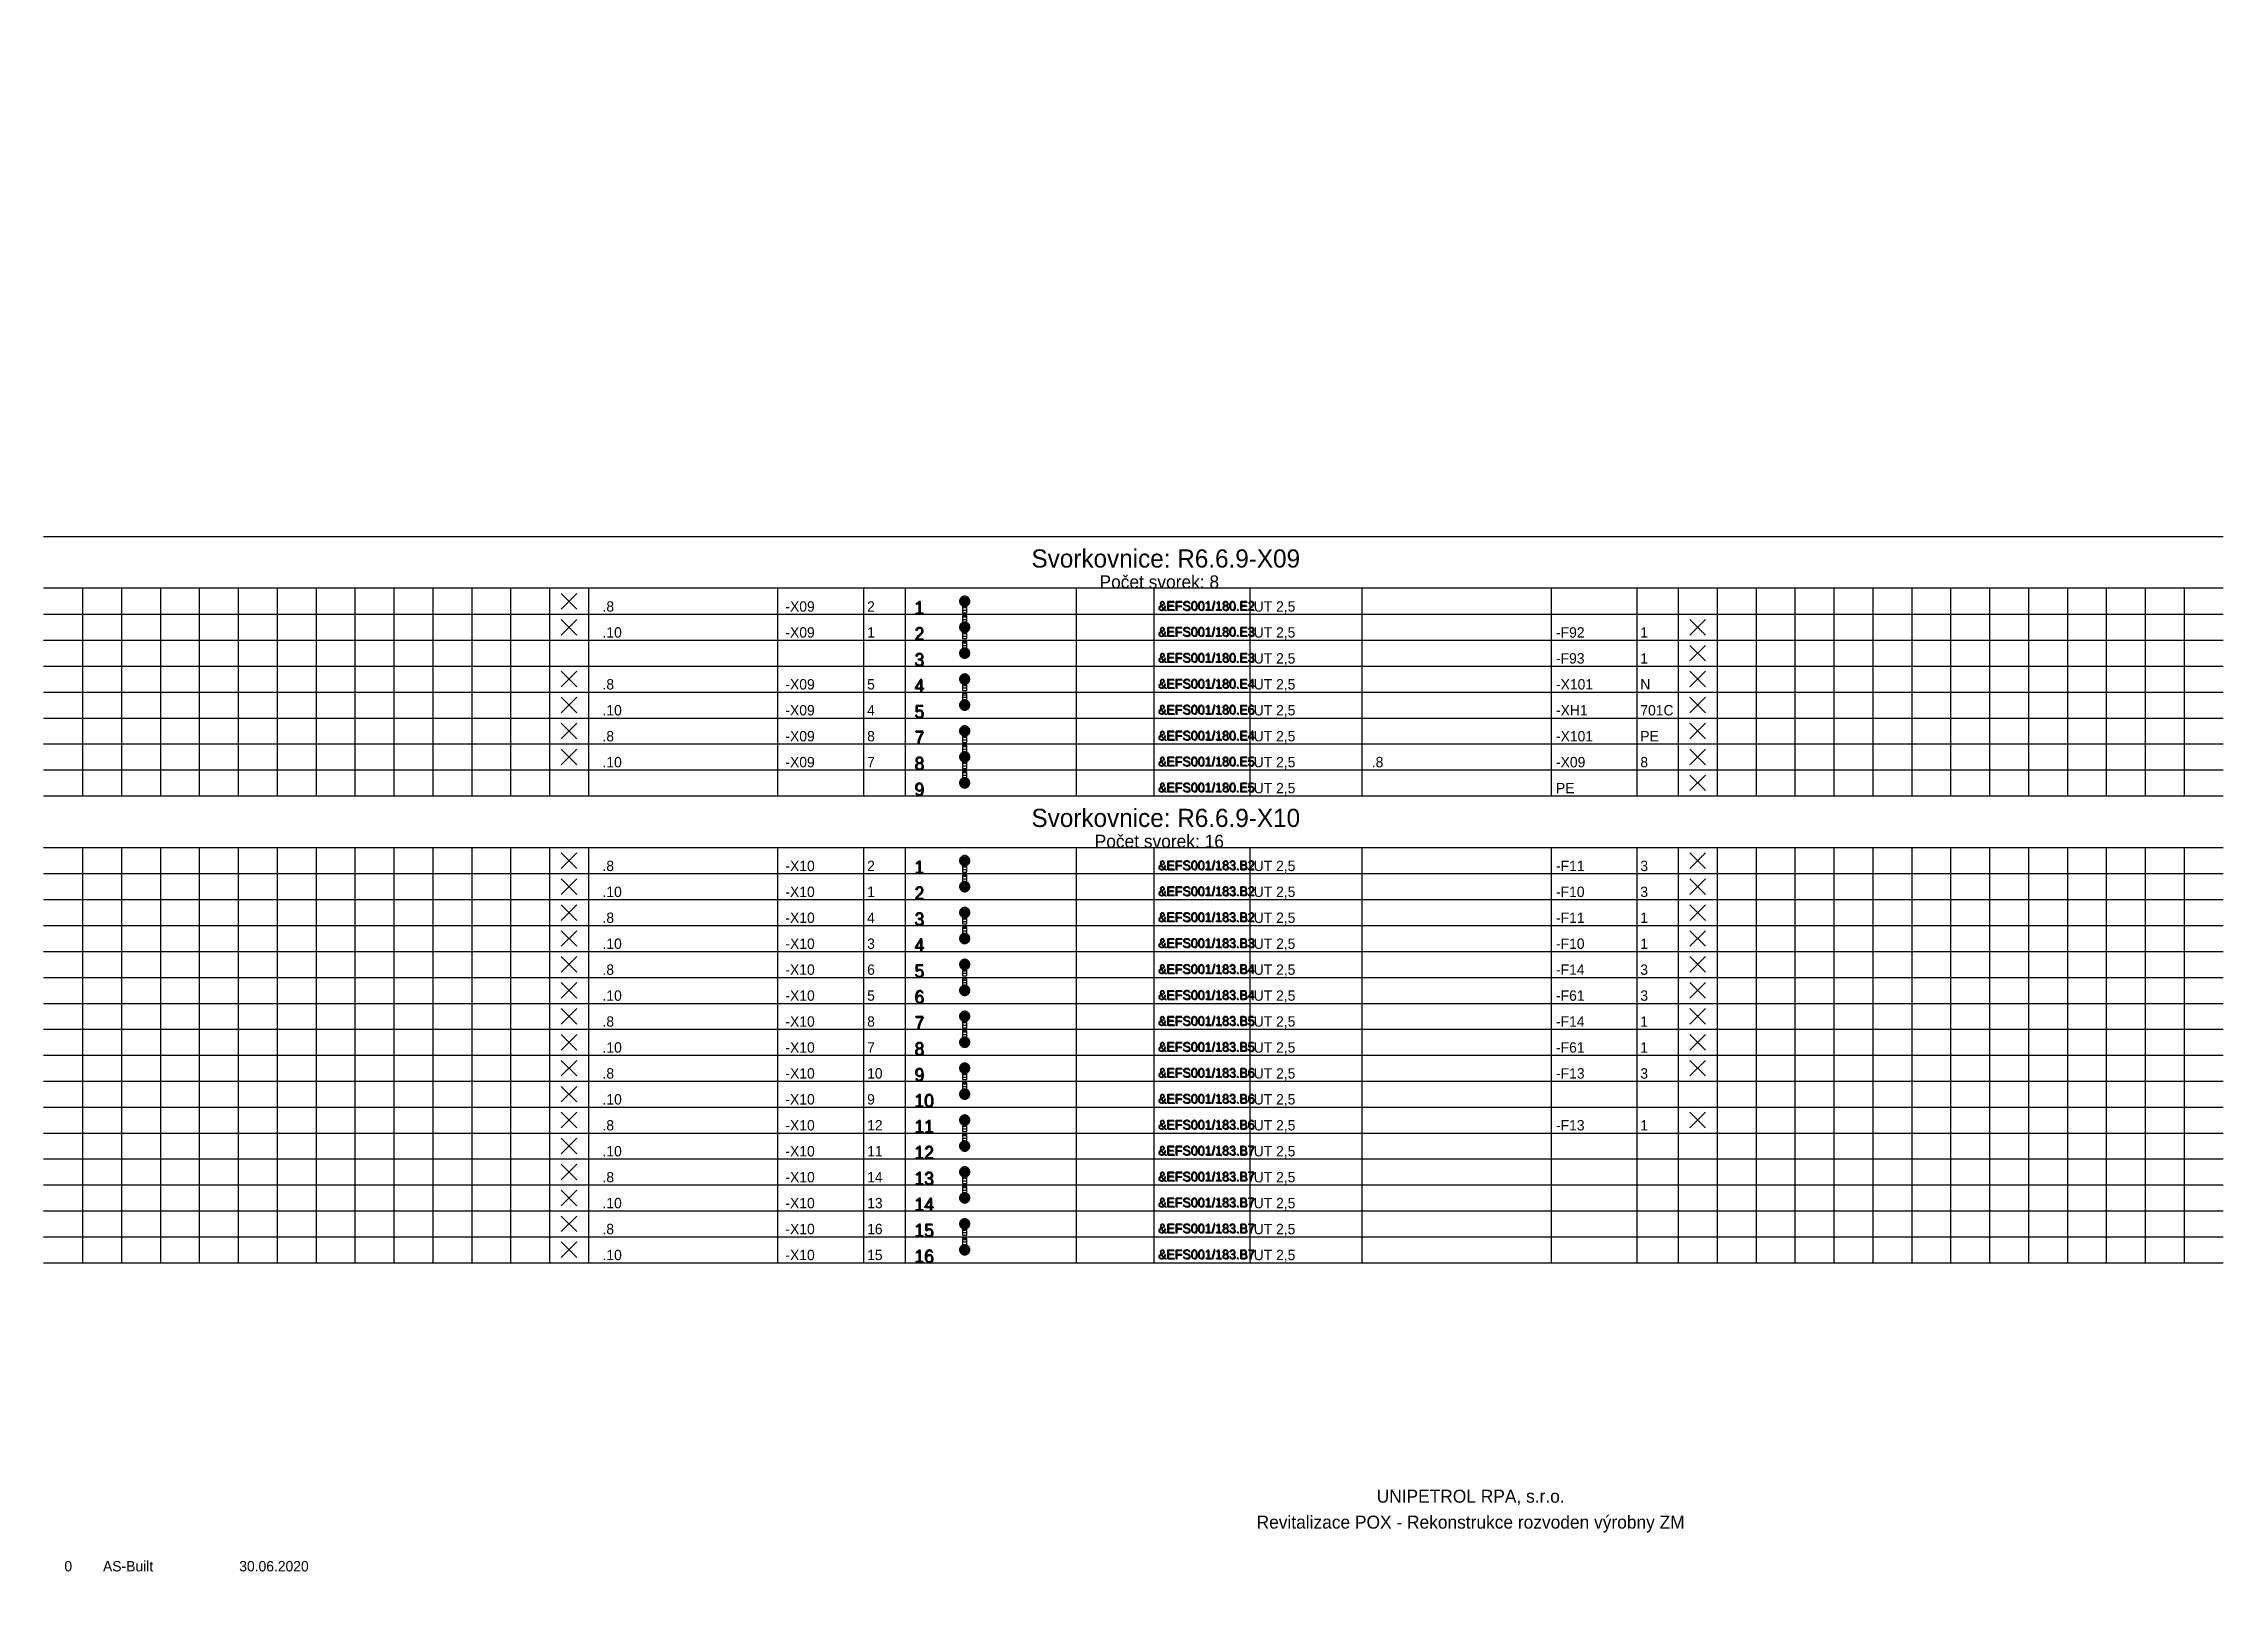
# Model space of a CAD drawing. Extents: x 0 to 420, y -1 to 300.
import ezdxf
from ezdxf.enums import TextEntityAlignment as Align

# ---------------------------------------------------------------- set-up
doc = ezdxf.new("R2010")
doc.units = 0
doc.header["$MEASUREMENT"] = 0
doc.linetypes.add('LTY1', pattern=[0])
for name, color, linetype in [('PEN1', 7, 'LTY1'), ('PEN2', 7, 'LTY1'), ('PEN4', 7, 'LTY1'), ('PEN5', 7, 'LTY1'), ('SYMBOL', 7, 'LTY1')]:
    doc.layers.add(name, color=color, linetype=linetype)
doc.styles.add('NORMSCHRIFT', font='normwin')

# ---------------------------------------------------------------- blocks, each defined once
blk = doc.blocks.new('_SS-BLOK-S')
at = {"layer": 'PEN5', "linetype": 'LTY1'}
for p, q in [((0, -5), (420, -5)), ((420, -15), (0, -15))]:
    blk.add_line(p, q, dxfattribs=at)
at = {"layer": 'PEN1', "style": 'NORMSCHRIFT', "flags": 8}
for tag in ['CODE_1', 'CODE_2', 'CODE_3', 'CODE_4']:
    blk.add_attdef(tag, text='', height=3.5, dxfattribs=at).set_placement((216.25, -11), align=Align.CENTER)
at = {"layer": 'PEN2', "style": 'NORMSCHRIFT', "flags": 8}
blk.add_attdef('CODE_307', text='', height=2.5, dxfattribs=at).set_placement((215, -15), align=Align.CENTER)
at = {"layer": 'PEN4', "style": 'NORMSCHRIFT', "flags": 9}
for tag in ['CODE_558', 'CODE_91']:
    blk.add_attdef(tag, (0, 0), '', height=3.5, dxfattribs=at)
blk = doc.blocks.new('_SS-VETA-S')
at = {"layer": 'PEN1', "linetype": 'LTY1'}
for p, q in [((7.5, 5), (7.5, 0)), ((15, 5), (15, 0)), ((22.5, 5), (22.5, 0)), ((30, 5), (30, 0)), ((37.5, 5), (37.5, 0)), ((45, 5), (45, 0)), ((52.5, 5), (52.5, 0)), ((60, 5), (60, 0)), ((67.5, 5), (67.5, 0)), ((75, 5), (75, 0)), ((82.5, 5), (82.5, 0)), ((90, 5), (90, 0)), ((97.5, 5), (97.5, 0)), ((141.5, 0), (141.5, 5)), ((158, 5), (158, 0)), ((199, 5), (199, 0)), ((214, 0), (214, 5)), ((232.5, 0), (232.5, 5)), ((290.5, 5), (290.5, 0)), ((307, 5), (307, 0)), ((322.5, 5), (322.5, 0)), ((330, 5), (330, 0)), ((337.5, 5), (337.5, 0)), ((345, 5), (345, 0)), ((352.5, 5), (352.5, 0)), ((360, 5), (360, 0)), ((367.5, 5), (367.5, 0)), ((375, 5), (375, 0)), ((382.5, 5), (382.5, 0)), ((390, 5), (390, 0)), ((390, 5), (390, 0)), ((397.5, 5), (397.5, 0)), ((405, 5), (405, 0)), ((412.5, 5), (412.5, 0)), ((0, 0), (420, 0))]:
    blk.add_line(p, q, dxfattribs=at)
at = {"layer": 'PEN5', "linetype": 'LTY1'}
for p, q in [((105, 5), (105, 0)), ((166, 5), (166, 0)), ((254, 5), (254, 0)), ((315, 5), (315, 0))]:
    blk.add_line(p, q, dxfattribs=at)
at = {"layer": 'PEN2', "style": 'NORMSCHRIFT', "flags": 8}
blk.add_attdef('CODE_21', (167.95, -0.1), '', height=2.5, dxfattribs=at)
at = {"layer": 'PEN4', "style": 'NORMSCHRIFT'}
for tag, p, height, flags in [('CODE_63', (0, 0), 3.5, 9), ('CODE_91', (0, 0), 3.5, 9), ('CODE_781', (0, 0), 3.5, 9), ('CODE_782', (0, 0), 3.5, 9), ('CODE_10003', (107.7, 0.5), 2, 8), ('CODE_10001', (107.7, 0.5), 2, 8), ('CODE_10002', (107.7, 0.5), 2, 8), ('CODE_10004', (142.95, 0.5), 2, 8), ('CODE_10021', (158.7, 0.5), 2, 8), ('CODE_41', (233.2, 0.5), 2, 8), ('CODE_11003', (255.95, 0.5), 2, 8), ('CODE_11001', (255.95, 0.5), 2, 8), ('CODE_11002', (255.95, 0.5), 2, 8), ('CODE_11004', (291.45, 0.5), 2, 8), ('CODE_11021', (307.7, 0.5), 2, 8)]:
    blk.add_attdef(tag, p, '', height=height, dxfattribs=dict(at, flags=flags))
at = {"layer": 'PEN4', "style": 'NORMSCHRIFT', "flags": 8}
blk.add_attdef('CODE_45', text='', height=2, dxfattribs=at).set_placement((198.1, 0.4), align=Align.RIGHT)
blk.add_attdef('CODE_10', text='', height=1.8, dxfattribs=at).set_placement((224.2, 0.6), align=Align.CENTER)
blk = doc.blocks.new('_SS-MUST3-S')
at = {"layer": 'PEN1', "linetype": 'LTY1'}
for p, q in [((-0.975, 0.075), (-1, 0)), ((-1, 0), (-0.975, -0.075)), ((-1, 0), (1, 0)), ((-0.95, 0.25), (-0.975, 0.15)), ((-0.975, 0.15), (-0.975, 0.075)), ((-0.925, 0.325), (-0.95, 0.25)), ((-0.95, 0.25), (0.95, 0.25)), ((-0.9, 0.4), (-0.925, 0.325)), ((-0.85, 0.5), (-0.9, 0.4)), ((-0.8, 0.55), (-0.85, 0.5)), ((-0.85, 0.5), (0.85, 0.5)), ((-0.75, 0.625), (-0.8, 0.55)), ((-0.7, 0.7), (-0.75, 0.625)), ((-0.625, 0.75), (-0.7, 0.7)), ((-0.55, 0.8), (-0.625, 0.75)), ((-0.625, 0.75), (0.625, 0.75)), ((-0.5, 0.85), (-0.55, 0.8)), ((-0.4, 0.9), (-0.5, 0.85)), ((-0.325, 0.925), (-0.4, 0.9)), ((-0.4, 0), (-0.4, -2.2)), ((0.4, 0), (-0.4, 0)), ((-0.25, 0.95), (-0.325, 0.925)), ((-0.15, 0.975), (-0.25, 0.95)), ((-0.075, 0.975), (-0.15, 0.975)), ((0, 1), (-0.075, 0.975)), ((0.075, 0.975), (0, 1)), ((0.15, 0.975), (0.075, 0.975)), ((0.25, 0.95), (0.15, 0.975)), ((0.325, 0.925), (0.25, 0.95)), ((0.4, 0.9), (0.325, 0.925)), ((0.5, 0.85), (0.4, 0.9)), ((0.4, -2.2), (0.4, 0)), ((0.55, 0.8), (0.5, 0.85)), ((0.625, 0.75), (0.55, 0.8)), ((0.7, 0.7), (0.625, 0.75)), ((0.75, 0.625), (0.7, 0.7)), ((0.8, 0.55), (0.75, 0.625)), ((0.85, 0.5), (0.8, 0.55)), ((0.9, 0.4), (0.85, 0.5)), ((0.925, 0.325), (0.9, 0.4)), ((0.95, 0.25), (0.925, 0.325)), ((0.975, 0.15), (0.95, 0.25)), ((0.975, 0.075), (0.975, 0.15)), ((1, 0), (0.975, 0.075)), ((0.975, -0.075), (1, 0)), ((-0.975, -0.075), (-0.975, -0.15)), ((-0.975, -0.15), (-0.95, -0.25)), ((-0.95, -0.25), (-0.925, -0.325)), ((-0.95, -0.25), (0.95, -0.25)), ((-0.925, -0.325), (-0.9, -0.4)), ((-0.9, -0.4), (-0.85, -0.5)), ((-0.85, -0.5), (-0.8, -0.55)), ((-0.85, -0.5), (0.85, -0.5)), ((-0.8, -0.55), (-0.75, -0.625)), ((-0.75, -0.625), (-0.7, -0.7)), ((-0.7, -0.7), (-0.625, -0.75)), ((-0.625, -0.75), (-0.55, -0.8)), ((-0.625, -0.75), (0.625, -0.75)), ((-0.55, -0.8), (-0.5, -0.85)), ((-0.5, -0.85), (-0.4, -0.9)), ((-0.4, -0.2), (0.4, -0.2)), ((-0.4, -0.7), (0.4, -0.7)), ((-0.4, -0.9), (-0.325, -0.925)), ((-0.4, -1.2), (0.4, -1.2)), ((-0.4, -1.7), (0.4, -1.7)), ((-0.4, -2.2), (0.4, -2.2)), ((-0.4, -2.2), (0.4, -2.2)), ((-0.325, -0.925), (-0.25, -0.95)), ((-0.25, -0.95), (-0.15, -0.975)), ((-0.15, -0.975), (-0.075, -0.975)), ((-0.075, -0.975), (0, -1)), ((0, -1), (0.075, -0.975)), ((0.075, -0.975), (0.15, -0.975)), ((0.15, -0.975), (0.25, -0.95)), ((0.25, -0.95), (0.325, -0.925)), ((0.325, -0.925), (0.4, -0.9)), ((0.4, -0.9), (0.5, -0.85)), ((0.5, -0.85), (0.55, -0.8)), ((0.55, -0.8), (0.625, -0.75)), ((0.625, -0.75), (0.7, -0.7)), ((0.7, -0.7), (0.75, -0.625)), ((0.75, -0.625), (0.8, -0.55)), ((0.8, -0.55), (0.85, -0.5)), ((0.85, -0.5), (0.9, -0.4)), ((0.9, -0.4), (0.925, -0.325)), ((0.925, -0.325), (0.95, -0.25)), ((0.95, -0.25), (0.975, -0.15)), ((0.975, -0.15), (0.975, -0.075))]:
    blk.add_line(p, q, dxfattribs=at)
blk = doc.blocks.new('_SS-MUST1-S')
at = {"layer": 'PEN1', "linetype": 'LTY1'}
for p, q in [((-0.975, 0.075), (-1, 0)), ((-1, 0), (-0.975, -0.075)), ((-1, 0), (1, 0)), ((-0.95, 0.25), (-0.975, 0.15)), ((-0.975, 0.15), (-0.975, 0.075)), ((-0.925, 0.325), (-0.95, 0.25)), ((-0.95, 0.25), (0.95, 0.25)), ((-0.9, 0.4), (-0.925, 0.325)), ((-0.85, 0.5), (-0.9, 0.4)), ((-0.8, 0.55), (-0.85, 0.5)), ((-0.85, 0.5), (0.85, 0.5)), ((-0.75, 0.625), (-0.8, 0.55)), ((-0.7, 0.7), (-0.75, 0.625)), ((-0.625, 0.75), (-0.7, 0.7)), ((-0.55, 0.8), (-0.625, 0.75)), ((-0.625, 0.75), (0.625, 0.75)), ((-0.5, 0.85), (-0.55, 0.8)), ((-0.4, 0.9), (-0.5, 0.85)), ((-0.4, 2.2), (-0.4, 0)), ((0.4, 2.2), (-0.4, 2.2)), ((-0.4, 2), (0.4, 2)), ((-0.4, 1.5), (0.4, 1.5)), ((-0.4, 1), (0.4, 1)), ((-0.325, 0.925), (-0.4, 0.9)), ((-0.4, 0.5), (0.4, 0.5)), ((-0.4, 0), (0.4, 0)), ((-0.4, 0), (0.4, 0)), ((-0.25, 0.95), (-0.325, 0.925)), ((-0.15, 0.975), (-0.25, 0.95)), ((-0.075, 0.975), (-0.15, 0.975)), ((0, 1), (-0.075, 0.975)), ((0.075, 0.975), (0, 1)), ((0.15, 0.975), (0.075, 0.975)), ((0.25, 0.95), (0.15, 0.975)), ((0.325, 0.925), (0.25, 0.95)), ((0.4, 0.9), (0.325, 0.925)), ((0.4, 0), (0.4, 2.2)), ((0.5, 0.85), (0.4, 0.9)), ((0.55, 0.8), (0.5, 0.85)), ((0.625, 0.75), (0.55, 0.8)), ((0.7, 0.7), (0.625, 0.75)), ((0.75, 0.625), (0.7, 0.7)), ((0.8, 0.55), (0.75, 0.625)), ((0.85, 0.5), (0.8, 0.55)), ((0.9, 0.4), (0.85, 0.5)), ((0.925, 0.325), (0.9, 0.4)), ((0.95, 0.25), (0.925, 0.325)), ((0.975, 0.15), (0.95, 0.25)), ((0.975, 0.075), (0.975, 0.15)), ((1, 0), (0.975, 0.075)), ((0.975, -0.075), (1, 0)), ((-0.975, -0.075), (-0.975, -0.15)), ((-0.975, -0.15), (-0.95, -0.25)), ((-0.95, -0.25), (-0.925, -0.325)), ((-0.95, -0.25), (0.95, -0.25)), ((-0.925, -0.325), (-0.9, -0.4)), ((-0.9, -0.4), (-0.85, -0.5)), ((-0.85, -0.5), (-0.8, -0.55)), ((-0.85, -0.5), (0.85, -0.5)), ((-0.8, -0.55), (-0.75, -0.625)), ((-0.75, -0.625), (-0.7, -0.7)), ((-0.7, -0.7), (-0.625, -0.75)), ((-0.625, -0.75), (-0.55, -0.8)), ((-0.625, -0.75), (0.625, -0.75)), ((-0.55, -0.8), (-0.5, -0.85)), ((-0.5, -0.85), (-0.4, -0.9)), ((-0.4, -0.9), (-0.325, -0.925)), ((-0.325, -0.925), (-0.25, -0.95)), ((-0.25, -0.95), (-0.15, -0.975)), ((-0.15, -0.975), (-0.075, -0.975)), ((-0.075, -0.975), (0, -1)), ((0, -1), (0.075, -0.975)), ((0.075, -0.975), (0.15, -0.975)), ((0.15, -0.975), (0.25, -0.95)), ((0.25, -0.95), (0.325, -0.925)), ((0.325, -0.925), (0.4, -0.9)), ((0.4, -0.9), (0.5, -0.85)), ((0.5, -0.85), (0.55, -0.8)), ((0.55, -0.8), (0.625, -0.75)), ((0.625, -0.75), (0.7, -0.7)), ((0.7, -0.7), (0.75, -0.625)), ((0.75, -0.625), (0.8, -0.55)), ((0.8, -0.55), (0.85, -0.5)), ((0.85, -0.5), (0.9, -0.4)), ((0.9, -0.4), (0.925, -0.325)), ((0.925, -0.325), (0.95, -0.25)), ((0.95, -0.25), (0.975, -0.15)), ((0.975, -0.15), (0.975, -0.075))]:
    blk.add_line(p, q, dxfattribs=at)
blk = doc.blocks.new('_SS-NEOZN-S')
at = {"layer": 'PEN2', "linetype": 'LTY1'}
for p, q in [((-4, 1), (-1, 4)), ((-4, 4), (-1, 1))]:
    blk.add_line(p, q, dxfattribs=at)
blk = doc.blocks.new('_9-REV')
at = {"layer": 'PEN4', "style": 'NORMSCHRIFT', "flags": 8}
blk.add_attdef('CODE_12778', text='', height=2, dxfattribs=at).set_placement((-0.25, 0.5), align=Align.CENTER)
at = {"layer": 'PEN4', "style": 'NORMSCHRIFT'}
for tag, p, height, flags in [('CODE_5902', (0, 0), 3.5, 9), ('CODE_12783', (6.45, 0.5), 2, 8), ('CODE_12782', (32.7, 0.5), 2, 8)]:
    blk.add_attdef(tag, p, '', height=height, dxfattribs=dict(at, flags=flags))

msp = doc.modelspace()

# ---------------------------------------------------------------- block references
at = {"layer": 'SYMBOL'}
for name, p in [('_SS-BLOK-S', (0, 210)), ('_SS-NEOZN-S', (103.75, 190)), ('_SS-MUST3-S', (177.5, 192.5)), ('_SS-MUST1-S', (177.5, 187.5)), ('_SS-NEOZN-S', (103.75, 185)), ('_SS-MUST3-S', (177.5, 187.5)), ('_SS-NEOZN-S', (321.25, 185)), ('_SS-MUST1-S', (177.5, 182.5)), ('_SS-NEOZN-S', (321.25, 180)), ('_SS-NEOZN-S', (103.75, 175)), ('_SS-MUST3-S', (177.5, 177.5)), ('_SS-NEOZN-S', (321.25, 175)), ('_SS-NEOZN-S', (103.75, 170)), ('_SS-MUST1-S', (177.5, 172.5)), ('_SS-NEOZN-S', (321.25, 170)), ('_SS-NEOZN-S', (103.75, 165)), ('_SS-MUST3-S', (177.5, 167.5)), ('_SS-NEOZN-S', (321.25, 165)), ('_SS-NEOZN-S', (103.75, 160)), ('_SS-MUST1-S', (177.5, 162.5)), ('_SS-NEOZN-S', (321.25, 160)), ('_SS-MUST3-S', (177.5, 162.5)), ('_SS-MUST1-S', (177.5, 157.5)), ('_SS-NEOZN-S', (321.25, 155)), ('_SS-BLOK-S', (0, 160)), ('_SS-NEOZN-S', (103.75, 140)), ('_SS-MUST3-S', (177.5, 142.5)), ('_SS-NEOZN-S', (321.25, 140)), ('_SS-NEOZN-S', (103.75, 135)), ('_SS-MUST1-S', (177.5, 137.5)), ('_SS-NEOZN-S', (321.25, 135)), ('_SS-NEOZN-S', (103.75, 130)), ('_SS-MUST3-S', (177.5, 132.5)), ('_SS-NEOZN-S', (321.25, 130)), ('_SS-NEOZN-S', (103.75, 125)), ('_SS-MUST1-S', (177.5, 127.5)), ('_SS-NEOZN-S', (321.25, 125)), ('_SS-NEOZN-S', (103.75, 120)), ('_SS-MUST3-S', (177.5, 122.5)), ('_SS-NEOZN-S', (321.25, 120)), ('_SS-NEOZN-S', (103.75, 115)), ('_SS-MUST1-S', (177.5, 117.5)), ('_SS-NEOZN-S', (321.25, 115)), ('_SS-NEOZN-S', (103.75, 110)), ('_SS-MUST3-S', (177.5, 112.5)), ('_SS-NEOZN-S', (321.25, 110)), ('_SS-MUST1-S', (177.5, 107.5)), ('_SS-NEOZN-S', (103.75, 105)), ('_SS-NEOZN-S', (321.25, 105)), ('_SS-NEOZN-S', (103.75, 100)), ('_SS-MUST3-S', (177.5, 102.5)), ('_SS-NEOZN-S', (321.25, 100)), ('_SS-NEOZN-S', (103.75, 95)), ('_SS-MUST1-S', (177.5, 97.5)), ('_SS-NEOZN-S', (103.75, 90)), ('_SS-MUST3-S', (177.5, 92.5)), ('_SS-NEOZN-S', (321.25, 90)), ('_SS-NEOZN-S', (103.75, 85)), ('_SS-MUST1-S', (177.5, 87.5)), ('_SS-NEOZN-S', (103.75, 80)), ('_SS-MUST3-S', (177.5, 82.5)), ('_SS-NEOZN-S', (103.75, 75)), ('_SS-MUST1-S', (177.5, 77.5)), ('_SS-NEOZN-S', (103.75, 70)), ('_SS-MUST3-S', (177.5, 72.5)), ('_SS-NEOZN-S', (103.75, 65)), ('_SS-MUST1-S', (177.5, 67.5))]:
    msp.add_blockref(name, p, dxfattribs=at)
for name, p, values in [('_SS-VETA-S', (0, 190), {'CODE_21': '1', 'CODE_10': '&EFS001/180.E2', 'CODE_10004': '-X09', 'CODE_10021': '2', 'CODE_41': 'UT 2,5'}), ('_SS-VETA-S', (0, 185), {'CODE_21': '2', 'CODE_10': '&EFS001/180.E3', 'CODE_10004': '-X09', 'CODE_10021': '1', 'CODE_11004': '-F92', 'CODE_11021': '1', 'CODE_41': 'UT 2,5'}), ('_SS-VETA-S', (0, 180), {'CODE_21': '3', 'CODE_10': '&EFS001/180.E3', 'CODE_11004': '-F93', 'CODE_11021': '1', 'CODE_41': 'UT 2,5'}), ('_SS-VETA-S', (0, 175), {'CODE_21': '4', 'CODE_10': '&EFS001/180.E4', 'CODE_10004': '-X09', 'CODE_10021': '5', 'CODE_11004': '-X101', 'CODE_11021': 'N', 'CODE_41': 'UT 2,5'}), ('_SS-VETA-S', (0, 170), {'CODE_21': '5', 'CODE_10': '&EFS001/180.E6', 'CODE_10004': '-X09', 'CODE_10021': '4', 'CODE_11004': '-XH1', 'CODE_11021': '701C', 'CODE_41': 'UT 2,5'}), ('_SS-VETA-S', (0, 165), {'CODE_21': '7', 'CODE_10': '&EFS001/180.E4', 'CODE_10004': '-X09', 'CODE_10021': '8', 'CODE_11004': '-X101', 'CODE_11021': 'PE', 'CODE_41': 'UT 2,5'}), ('_SS-VETA-S', (0, 160), {'CODE_21': '8', 'CODE_10': '&EFS001/180.E5', 'CODE_10004': '-X09', 'CODE_10021': '7', 'CODE_11004': '-X09', 'CODE_11021': '8', 'CODE_41': 'UT 2,5'}), ('_SS-VETA-S', (0, 155), {'CODE_21': '9', 'CODE_10': '&EFS001/180.E5', 'CODE_11004': 'PE', 'CODE_41': 'UT 2,5'}), ('_SS-VETA-S', (0, 140), {'CODE_21': '1', 'CODE_10': '&EFS001/183.B2', 'CODE_10004': '-X10', 'CODE_10021': '2', 'CODE_11004': '-F11', 'CODE_11021': '3', 'CODE_41': 'UT 2,5'}), ('_SS-VETA-S', (0, 135), {'CODE_21': '2', 'CODE_10': '&EFS001/183.B2', 'CODE_10004': '-X10', 'CODE_10021': '1', 'CODE_11004': '-F10', 'CODE_11021': '3', 'CODE_41': 'UT 2,5'}), ('_SS-VETA-S', (0, 130), {'CODE_21': '3', 'CODE_10': '&EFS001/183.B2', 'CODE_10004': '-X10', 'CODE_10021': '4', 'CODE_11004': '-F11', 'CODE_11021': '1', 'CODE_41': 'UT 2,5'}), ('_SS-VETA-S', (0, 125), {'CODE_21': '4', 'CODE_10': '&EFS001/183.B3', 'CODE_10004': '-X10', 'CODE_10021': '3', 'CODE_11004': '-F10', 'CODE_11021': '1', 'CODE_41': 'UT 2,5'}), ('_SS-VETA-S', (0, 120), {'CODE_21': '5', 'CODE_10': '&EFS001/183.B4', 'CODE_10004': '-X10', 'CODE_10021': '6', 'CODE_11004': '-F14', 'CODE_11021': '3', 'CODE_41': 'UT 2,5'}), ('_SS-VETA-S', (0, 115), {'CODE_21': '6', 'CODE_10': '&EFS001/183.B4', 'CODE_10004': '-X10', 'CODE_10021': '5', 'CODE_11004': '-F61', 'CODE_11021': '3', 'CODE_41': 'UT 2,5'}), ('_SS-VETA-S', (0, 110), {'CODE_21': '7', 'CODE_10': '&EFS001/183.B5', 'CODE_10004': '-X10', 'CODE_10021': '8', 'CODE_11004': '-F14', 'CODE_11021': '1', 'CODE_41': 'UT 2,5'}), ('_SS-VETA-S', (0, 105), {'CODE_21': '8', 'CODE_10': '&EFS001/183.B5', 'CODE_10004': '-X10', 'CODE_10021': '7', 'CODE_11004': '-F61', 'CODE_11021': '1', 'CODE_41': 'UT 2,5'}), ('_SS-VETA-S', (0, 100), {'CODE_21': '9', 'CODE_10': '&EFS001/183.B6', 'CODE_10004': '-X10', 'CODE_10021': '10', 'CODE_11004': '-F13', 'CODE_11021': '3', 'CODE_41': 'UT 2,5'}), ('_SS-VETA-S', (0, 95), {'CODE_21': '10', 'CODE_10': '&EFS001/183.B6', 'CODE_10004': '-X10', 'CODE_10021': '9', 'CODE_41': 'UT 2,5'}), ('_SS-VETA-S', (0, 90), {'CODE_21': '11', 'CODE_10': '&EFS001/183.B6', 'CODE_10004': '-X10', 'CODE_10021': '12', 'CODE_11004': '-F13', 'CODE_11021': '1', 'CODE_41': 'UT 2,5'}), ('_SS-VETA-S', (0, 85), {'CODE_21': '12', 'CODE_10': '&EFS001/183.B7', 'CODE_10004': '-X10', 'CODE_10021': '11', 'CODE_41': 'UT 2,5'}), ('_SS-VETA-S', (0, 80), {'CODE_21': '13', 'CODE_10': '&EFS001/183.B7', 'CODE_10004': '-X10', 'CODE_10021': '14', 'CODE_41': 'UT 2,5'}), ('_SS-VETA-S', (0, 75), {'CODE_21': '14', 'CODE_10': '&EFS001/183.B7', 'CODE_10004': '-X10', 'CODE_10021': '13', 'CODE_41': 'UT 2,5'}), ('_SS-VETA-S', (0, 70), {'CODE_21': '15', 'CODE_10': '&EFS001/183.B7', 'CODE_10004': '-X10', 'CODE_10021': '16', 'CODE_41': 'UT 2,5'}), ('_SS-VETA-S', (0, 65), {'CODE_21': '16', 'CODE_10': '&EFS001/183.B7', 'CODE_10004': '-X10', 'CODE_10021': '15', 'CODE_41': 'UT 2,5'}), ('_9-REV', (5, 5), {'CODE_12778': '0', 'CODE_12783': 'AS-Built', 'CODE_12782': '30.06.2020'})]:
    msp.add_blockref(name, p, dxfattribs=at).add_auto_attribs(values)

# ---------------------------------------------------------------- texts
at = {"layer": 'PEN1', "style": 'NORMSCHRIFT'}
for s, p in [('Svorkovnice: R6.6.9-X09', (216.25, 199)), ('Svorkovnice: R6.6.9-X10', (216.25, 149))]:
    msp.add_text(s, height=3.5, dxfattribs=at).set_placement(p, align=Align.CENTER)
at = {"layer": 'PEN2', "style": 'NORMSCHRIFT'}
for s, p in [('Počet svorek: 8', (215, 195)), ('Počet svorek: 16', (215, 145)), ('UNIPETROL RPA, s.r.o.', (275, 18.75)), ('Revitalizace POX - Rekonstrukce rozvoden výrobny ZM', (275, 13.75))]:
    msp.add_text(s, height=2.5, dxfattribs=at).set_placement(p, align=Align.CENTER)
for s, p in [('1', (167.75, 190)), ('1', (167.85, 190.1)), ('2', (167.75, 185)), ('2', (167.85, 185.1)), ('3', (167.75, 180)), ('3', (167.85, 180.1)), ('4', (167.75, 175)), ('4', (167.85, 175.1)), ('5', (167.75, 170)), ('5', (167.85, 170.1)), ('7', (167.75, 165)), ('7', (167.85, 165.1)), ('8', (167.75, 160)), ('8', (167.85, 160.1)), ('9', (167.75, 155)), ('9', (167.85, 155.1)), ('1', (167.75, 140)), ('1', (167.85, 140.1)), ('2', (167.75, 135)), ('2', (167.85, 135.1)), ('3', (167.75, 130)), ('3', (167.85, 130.1)), ('4', (167.75, 125)), ('4', (167.85, 125.1)), ('5', (167.75, 120)), ('5', (167.85, 120.1)), ('6', (167.75, 115)), ('6', (167.85, 115.1)), ('7', (167.75, 110)), ('7', (167.85, 110.1)), ('8', (167.75, 105)), ('8', (167.85, 105.1)), ('9', (167.75, 100)), ('9', (167.85, 100.1)), ('10', (167.75, 95)), ('10', (167.85, 95.1)), ('11', (167.75, 90)), ('11', (167.85, 90.1)), ('12', (167.75, 85)), ('12', (167.85, 85.1)), ('13', (167.75, 80)), ('13', (167.85, 80.1)), ('14', (167.75, 75)), ('14', (167.85, 75.1)), ('15', (167.75, 70)), ('15', (167.85, 70.1)), ('16', (167.75, 65)), ('16', (167.85, 65.1))]:
    msp.add_text(s, height=2.5, dxfattribs=at).set_placement(p)
at = {"layer": 'PEN4', "style": 'NORMSCHRIFT'}
for s, p in [('.8', (107.7, 190.5)), ('.10', (107.7, 185.5)), ('.8', (107.7, 175.5)), ('.10', (107.7, 170.5)), ('.8', (107.7, 165.5)), ('.10', (107.7, 160.5)), ('.8', (255.95, 160.5)), ('.8', (107.7, 140.5)), ('.10', (107.7, 135.5)), ('.8', (107.7, 130.5)), ('.10', (107.7, 125.5)), ('.8', (107.7, 120.5)), ('.10', (107.7, 115.5)), ('.8', (107.7, 110.5)), ('.10', (107.7, 105.5)), ('.8', (107.7, 100.5)), ('.10', (107.7, 95.5)), ('.8', (107.7, 90.5)), ('.10', (107.7, 85.5)), ('.8', (107.7, 80.5)), ('.10', (107.7, 75.5)), ('.8', (107.7, 70.5)), ('.10', (107.7, 65.5))]:
    msp.add_text(s, height=2, dxfattribs=at).set_placement(p)
for s, p in [('&EFS001/180.E2', (224, 190.7)), ('&EFS001/180.E2', (224.1, 190.8)), ('&EFS001/180.E3', (224, 185.7)), ('&EFS001/180.E3', (224.1, 185.8)), ('&EFS001/180.E3', (224, 180.7)), ('&EFS001/180.E3', (224.1, 180.8)), ('&EFS001/180.E4', (224, 175.7)), ('&EFS001/180.E4', (224.1, 175.8)), ('&EFS001/180.E6', (224, 170.7)), ('&EFS001/180.E6', (224.1, 170.8)), ('&EFS001/180.E4', (224, 165.7)), ('&EFS001/180.E4', (224.1, 165.8)), ('&EFS001/180.E5', (224, 160.7)), ('&EFS001/180.E5', (224.1, 160.8)), ('&EFS001/180.E5', (224, 155.7)), ('&EFS001/180.E5', (224.1, 155.8)), ('&EFS001/183.B2', (224, 140.7)), ('&EFS001/183.B2', (224.1, 140.8)), ('&EFS001/183.B2', (224, 135.7)), ('&EFS001/183.B2', (224.1, 135.8)), ('&EFS001/183.B2', (224, 130.7)), ('&EFS001/183.B2', (224.1, 130.8)), ('&EFS001/183.B3', (224, 125.7)), ('&EFS001/183.B3', (224.1, 125.8)), ('&EFS001/183.B4', (224, 120.7)), ('&EFS001/183.B4', (224.1, 120.8)), ('&EFS001/183.B4', (224.1, 115.8)), ('&EFS001/183.B4', (224, 115.7)), ('&EFS001/183.B5', (224, 110.7)), ('&EFS001/183.B5', (224.1, 110.8)), ('&EFS001/183.B5', (224, 105.7)), ('&EFS001/183.B5', (224.1, 105.8)), ('&EFS001/183.B6', (224, 100.7)), ('&EFS001/183.B6', (224.1, 100.8)), ('&EFS001/183.B6', (224, 95.7)), ('&EFS001/183.B6', (224.1, 95.8)), ('&EFS001/183.B6', (224, 90.7)), ('&EFS001/183.B6', (224.1, 90.8)), ('&EFS001/183.B7', (224, 85.7)), ('&EFS001/183.B7', (224.1, 85.8)), ('&EFS001/183.B7', (224, 80.7)), ('&EFS001/183.B7', (224.1, 80.8)), ('&EFS001/183.B7', (224, 75.7)), ('&EFS001/183.B7', (224.1, 75.8)), ('&EFS001/183.B7', (224, 70.7)), ('&EFS001/183.B7', (224.1, 70.8)), ('&EFS001/183.B7', (224, 65.7)), ('&EFS001/183.B7', (224.1, 65.8))]:
    msp.add_text(s, height=1.8, dxfattribs=at).set_placement(p, align=Align.CENTER)

doc.saveas('drawing.dxf')
